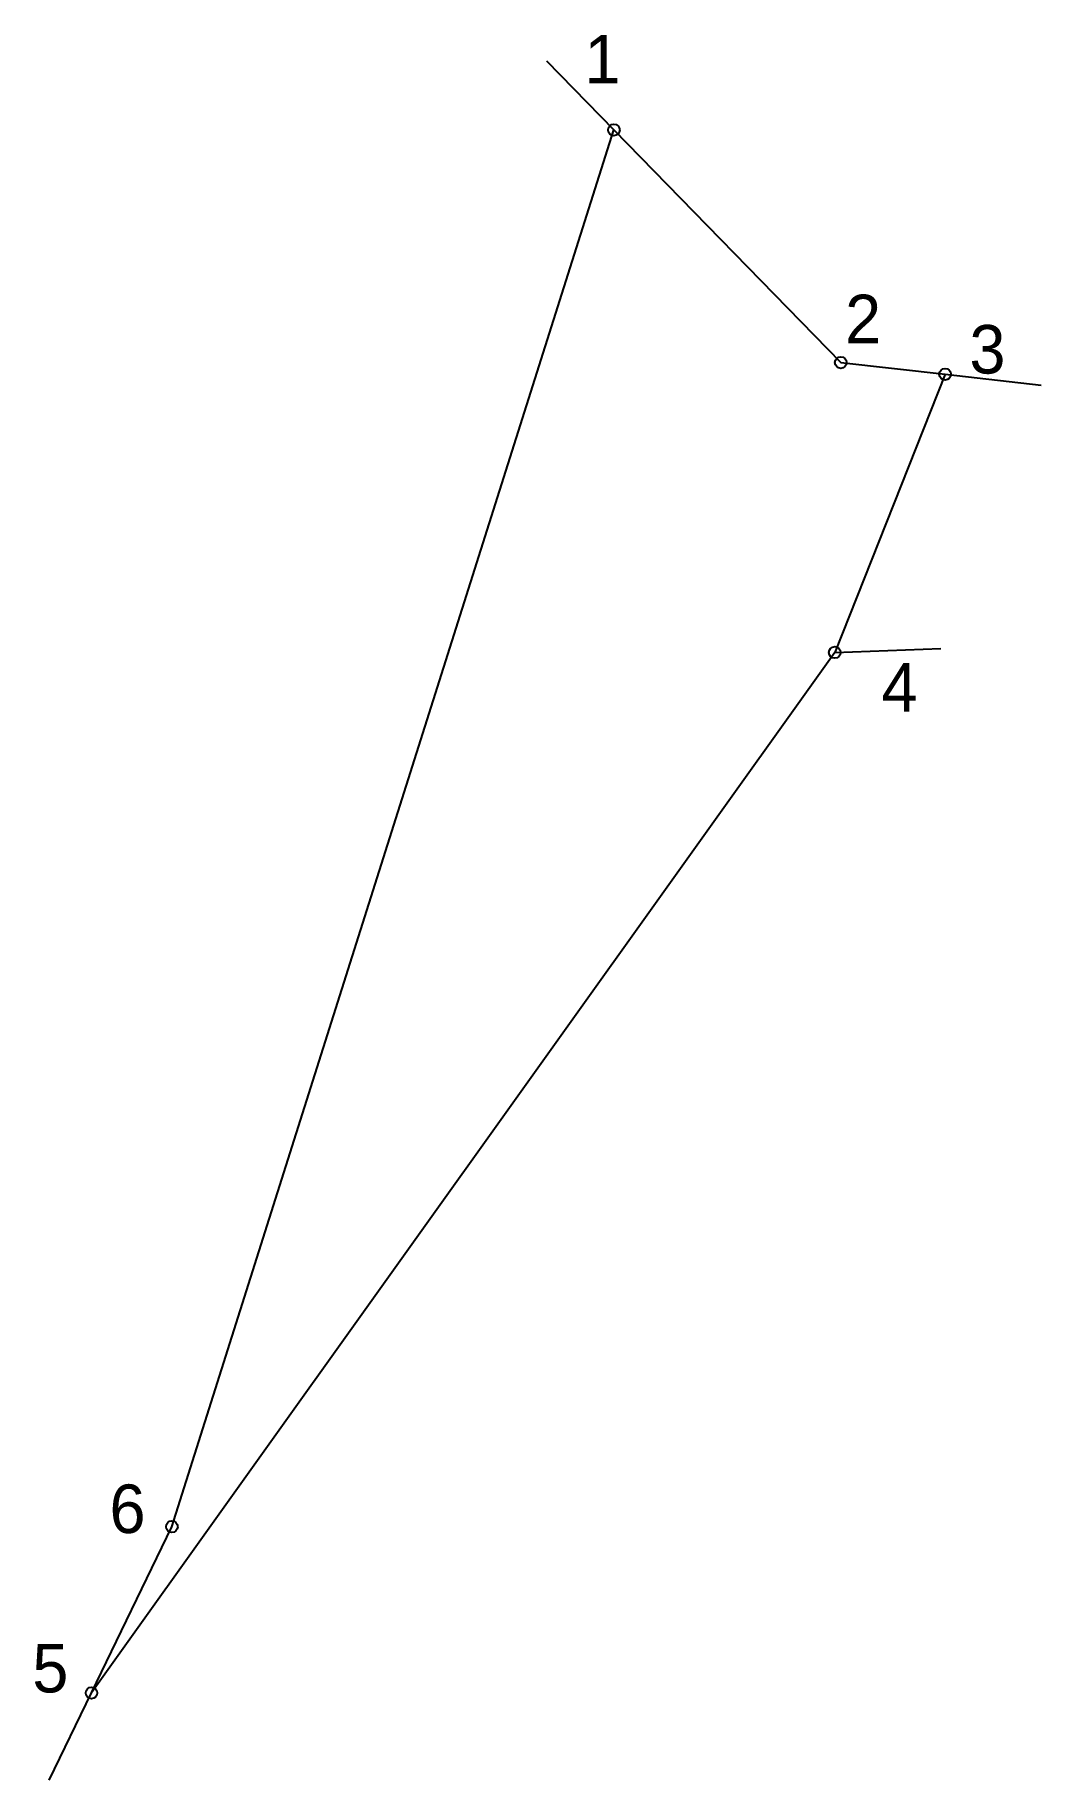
# Model space of a CAD drawing. Extents: x 546466.6 to 546490.3, y 1822467.5 to 1822508.5.
import ezdxf

# ---------------------------------------------------------------- set-up
doc = ezdxf.new("R2010")
doc.units = 0
for name, color, linetype in [('CanhThua', 7, 'Continuous'), ('MocDinhThua', 7, 'Continuous'), ('RauThua', 7, 'Continuous'), ('SoHieuDinhThua', 7, 'Continuous')]:
    doc.layers.add(name, color=color, linetype=linetype)

msp = doc.modelspace()

# ---------------------------------------------------------------- linework, layer by layer
at = {"layer": 'CanhThua'}
for p, q in [((546469.81, 1822473.46), (546480.206, 1822506.309)), ((546480.206, 1822506.309), (546485.542, 1822500.839)), ((546487.995, 1822500.563), (546485.4, 1822494.02)), ((546485.542, 1822500.839), (546487.995, 1822500.563)), ((546485.4, 1822494.02), (546467.92, 1822469.55)), ((546467.92, 1822469.55), (546469.81, 1822473.46))]:
    msp.add_line(p, q, dxfattribs=at)
at = {"layer": 'MocDinhThua'}
for centre in [(546480.206, 1822506.309), (546485.542, 1822500.839), (546487.995, 1822500.563), (546485.4, 1822494.02), (546469.81, 1822473.46), (546467.92, 1822469.55)]:
    msp.add_circle(centre, 0.137, dxfattribs=at)
at = {"layer": 'RauThua'}
for p, q in [((546478.62, 1822507.935), (546480.206, 1822506.309)), ((546487.995, 1822500.563), (546490.252, 1822500.309)), ((546485.4, 1822494.02), (546487.893, 1822494.117)), ((546466.926, 1822467.501), (546467.92, 1822469.55))]:
    msp.add_line(p, q, dxfattribs=at)

# ---------------------------------------------------------------- texts
at = {"layer": 'SoHieuDinhThua'}
for s, p in [('1', (546479.514, 1822507.403)), ('2', (546485.642, 1822501.293)), ('3', (546488.566, 1822500.58)), ('4', (546486.498, 1822492.631)), ('6', (546468.343, 1822473.311)), ('5', (546466.528, 1822469.562))]:
    msp.add_text(s, height=1.141, dxfattribs=at).set_placement(p)

doc.saveas('drawing.dxf')
